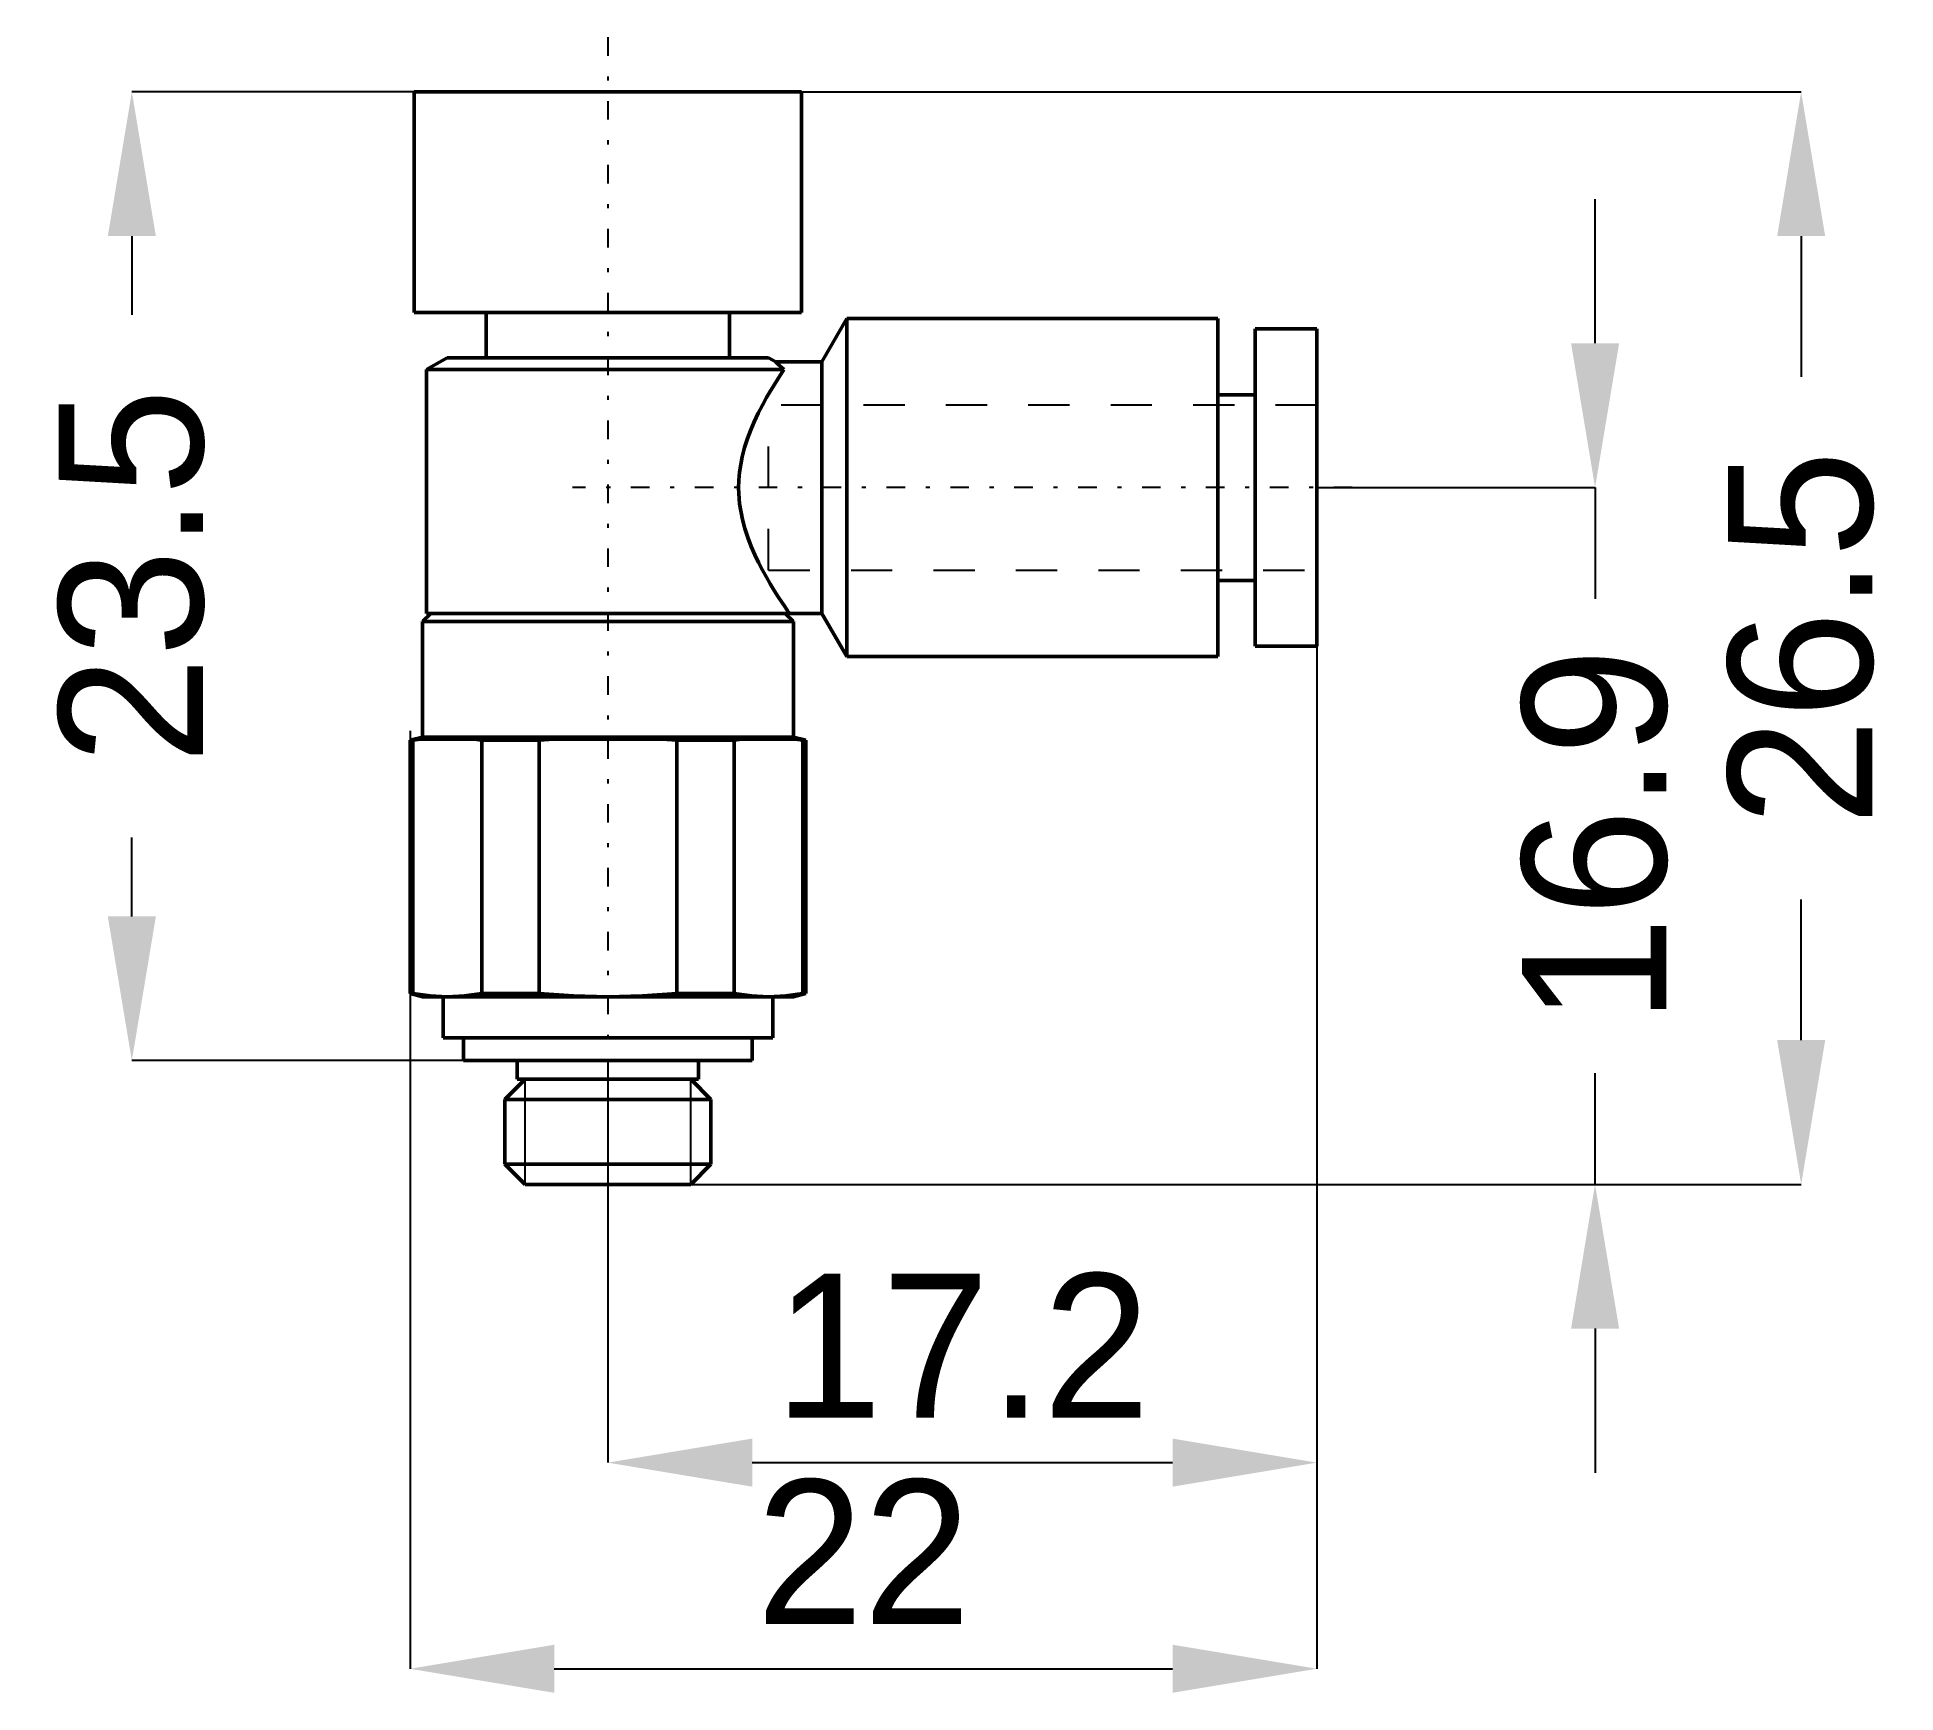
# Model space of a CAD drawing. Header units: millimetres. Extents: x -13.8 to 31.2, y -15.3 to 24.8.
import ezdxf

# ---------------------------------------------------------------- set-up
doc = ezdxf.new("R2010")
doc.units = ezdxf.units.MM
doc.linetypes.add('Center', pattern=[1.5, 0.45, -0.5, 0.05, -0.5])
doc.linetypes.add('Dashed', pattern=[2, 1, -1])
for name, color, linetype, lineweight in [('2d ConnectionPoints', 7, 'Continuous', 50), ('AM_0', 7, 'Continuous', 50), ('AM_5', 3, 'Continuous', 25), ('AM_7', 7, 'Center', 25), ('AM_9', 6, 'Dashed', 25)]:
    doc.layers.add(name, color=color, linetype=linetype, lineweight=lineweight)
doc.dimstyles.new('ISO-25', dxfattribs={"dimtxt": 2.5, "dimasz": 2.5, "dimexe": 1.25, "dimexo": 0.625, "dimtad": 1, "dimtxsty": 'Standard', "dimcen": 2.5, "dimadec": 0, "dimazin": 0, "dimtfac": 1, "dimtmove": 0, "dimatfit": 3, "dimfxl": 1, "dimarcsym": 0})

# ---------------------------------------------------------------- blocks, each defined once
blk = doc.blocks.new('*D1')
at = {"layer": 'AM_5', "color": 0, "lineweight": -2}
for p, q in [((23.95, 17.4), (23.95, 20.9)), ((17.2, 13.9), (23.95, 13.9)), ((23.95, 13.9), (23.95, 11.202)), ((23.95, -3), (23.95, -0.302)), ((0, -3), (23.95, -3)), ((23.95, -6.5), (23.95, -10))]:
    blk.add_line(p, q, dxfattribs=at)
at = {"layer": 'AM_5', "color": 0}
for points in [[(23.367, 17.4), (24.533, 17.4), (23.95, 13.9)], [(24.533, -6.5), (23.367, -6.5), (23.95, -3)]]:
    blk.add_solid(points, dxfattribs=at)
at = {"layer": 'Defpoints', "color": 0}
for p in [(17.2, 13.9), (23.95, 13.9), (0, -3)]:
    blk.add_point(p, dxfattribs=at)
at = {"layer": 'AM_5', "color": 0, "insert": (23.95, 5.45), "char_height": 3.5, "attachment_point": 5, "rotation": 90}
blk.add_mtext('16.9', dxfattribs=at)
blk = doc.blocks.new('*D2')
at = {"layer": 'AM_5', "color": 0, "lineweight": -2}
for p, q in [((0, 23.5), (28.95, 23.5)), ((28.95, 20), (28.95, 16.589)), ((28.95, 0.5), (28.95, 3.911)), ((0, -3), (28.95, -3))]:
    blk.add_line(p, q, dxfattribs=at)
at = {"layer": 'AM_5', "color": 0}
for points in [[(29.533, 20), (28.367, 20), (28.95, 23.5)], [(28.367, 0.5), (29.533, 0.5), (28.95, -3)]]:
    blk.add_solid(points, dxfattribs=at)
at = {"layer": 'Defpoints', "color": 0}
for p in [(0, 23.5), (28.95, 23.5), (0, -3)]:
    blk.add_point(p, dxfattribs=at)
at = {"layer": 'AM_5', "color": 0, "insert": (28.95, 10.25), "char_height": 3.5, "attachment_point": 5, "rotation": 90}
blk.add_mtext('26.5', dxfattribs=at)
blk = doc.blocks.new('*D3')
at = {"layer": 'AM_5', "color": 0, "lineweight": -2}
for p, q in [((0, 23.5), (-11.55, 23.5)), ((-11.55, 20), (-11.55, 18.089)), ((-11.55, 3.5), (-11.55, 5.411)), ((0, 0), (-11.55, 0))]:
    blk.add_line(p, q, dxfattribs=at)
at = {"layer": 'AM_5', "color": 0}
for points in [[(-10.967, 20), (-12.133, 20), (-11.55, 23.5)], [(-12.133, 3.5), (-10.967, 3.5), (-11.55, 0)]]:
    blk.add_solid(points, dxfattribs=at)
at = {"layer": 'Defpoints', "color": 0}
for p in [(-11.55, 23.5), (0, 23.5), (0, 0)]:
    blk.add_point(p, dxfattribs=at)
at = {"layer": 'AM_5', "color": 0, "insert": (-11.55, 11.75), "char_height": 3.5, "attachment_point": 5, "rotation": 90}
blk.add_mtext('23.5', dxfattribs=at)
blk = doc.blocks.new('*D4')
at = {"layer": 'AM_5', "color": 0, "lineweight": -2}
for p, q in [((17.2, 13.9), (17.2, -9.75)), ((0, 0), (0, -9.75)), ((3.5, -9.75), (13.7, -9.75))]:
    blk.add_line(p, q, dxfattribs=at)
at = {"layer": 'AM_5', "color": 0}
for points in [[(3.5, -9.167), (3.5, -10.333), (0, -9.75)], [(13.7, -10.333), (13.7, -9.167), (17.2, -9.75)]]:
    blk.add_solid(points, dxfattribs=at)
at = {"layer": 'Defpoints', "color": 0}
for p in [(17.2, 13.9), (0, 0), (17.2, -9.75)]:
    blk.add_point(p, dxfattribs=at)
at = {"layer": 'AM_5', "color": 0, "insert": (8.6, -6.913), "char_height": 3.5, "attachment_point": 5}
blk.add_mtext('17.2', dxfattribs=at)
blk = doc.blocks.new('*D5')
at = {"layer": 'AM_5', "color": 0, "lineweight": -2}
for p, q in [((17.2, 13.9), (17.2, -14.75)), ((-4.8, 8), (-4.8, -14.75)), ((-1.3, -14.75), (13.7, -14.75))]:
    blk.add_line(p, q, dxfattribs=at)
at = {"layer": 'AM_5', "color": 0}
for points in [[(-1.3, -14.167), (-1.3, -15.333), (-4.8, -14.75)], [(13.7, -15.333), (13.7, -14.167), (17.2, -14.75)]]:
    blk.add_solid(points, dxfattribs=at)
at = {"layer": 'Defpoints', "color": 0}
for p in [(17.2, 13.9), (-4.8, 8), (17.2, -14.75)]:
    blk.add_point(p, dxfattribs=at)
at = {"layer": 'AM_5', "color": 0, "insert": (6.2, -11.913), "char_height": 3.5, "attachment_point": 5}
blk.add_mtext('22', dxfattribs=at)

msp = doc.modelspace()

# ---------------------------------------------------------------- linework, layer by layer
at = {"layer": '2d ConnectionPoints'}
msp.add_point((0, -3), dxfattribs=at)
at = {"layer": 'AM_0'}
for p, q in [((-4.7, 23.5), (-4.7, 18.15)), ((4.7, 23.5), (-4.7, 23.5)), ((4.7, 18.15), (4.7, 23.5)), ((4.7, 18.15), (-4.7, 18.15)), ((-2.95, 18.15), (-2.95, 17.05)), ((2.95, 17.05), (2.95, 18.15)), ((5.8, 18), (5.194, 16.95)), ((5.8, 9.8), (5.8, 18)), ((14.8, 18), (5.8, 18)), ((14.8, 9.8), (14.8, 18)), ((15.7, 10.05), (15.7, 17.75)), ((17.2, 17.75), (15.7, 17.75)), ((17.2, 10.05), (17.2, 17.75)), ((-3.9, 17.05), (-4.4, 16.761)), ((-4.4, 16.761), (-4.4, 10.85)), ((4.271, 16.761), (-4.4, 16.761)), ((3.9, 17.05), (-3.9, 17.05)), ((4.077, 16.948), (3.9, 17.05)), ((5.194, 16.95), (4.076, 16.95)), ((5.194, 10.85), (5.194, 16.95)), ((15.7, 16.15), (14.8, 16.15)), ((14.8, 11.65), (15.7, 11.65)), ((-4.3, 10.85), (-4.5, 10.65)), ((-4.4, 10.85), (5.194, 10.85)), ((4.5, 10.65), (4.3, 10.85)), ((5.194, 10.85), (5.8, 9.8)), ((-4.5, 10.65), (-4.5, 7.85)), ((4.5, 10.65), (-4.5, 10.65)), ((4.5, 7.85), (4.5, 10.65)), ((15.7, 10.05), (17.2, 10.05)), ((5.8, 9.8), (14.8, 9.8)), ((-4.5, 7.85), (-4.8, 7.77)), ((-4.8, 7.77), (-4.8, 1.63)), ((-4.8, 7.77), (-4.732, 7.77)), ((-4.732, 7.77), (-4.552, 7.8)), ((-4.732, 7.77), (-4.732, 1.63)), ((-4.552, 7.8), (-3.242, 7.8)), ((4.5, 7.85), (-4.5, 7.85)), ((-3.242, 7.8), (-3.062, 7.77)), ((-3.062, 7.77), (-3.062, 1.63)), ((-3.062, 7.77), (-1.67, 7.77)), ((-1.67, 7.77), (-1.309, 7.8)), ((-1.67, 7.77), (-1.67, 1.63)), ((-1.309, 7.8), (1.309, 7.8)), ((1.309, 7.8), (1.67, 7.77)), ((1.67, 7.77), (1.67, 1.63)), ((1.67, 7.77), (3.062, 7.77)), ((3.062, 7.77), (3.242, 7.8)), ((3.062, 7.77), (3.062, 1.63)), ((3.242, 7.8), (4.552, 7.8)), ((4.8, 7.77), (4.5, 7.85)), ((4.552, 7.8), (4.732, 7.77)), ((4.732, 7.77), (4.732, 1.63)), ((4.732, 7.77), (4.8, 7.77)), ((4.8, 1.63), (4.8, 7.77)), ((-4.732, 1.63), (-4.8, 1.63)), ((-4.8, 1.63), (-4.5, 1.55)), ((4.5, 1.55), (-4.5, 1.55)), ((-4, 1.55), (-4, 0.55)), ((-1.67, 1.63), (-3.062, 1.63)), ((3.062, 1.63), (1.67, 1.63)), ((4, 0.55), (4, 1.55)), ((4.5, 1.55), (4.8, 1.63)), ((4.8, 1.63), (4.732, 1.63)), ((4, 0.55), (-4, 0.55)), ((-3.5, 0.55), (-3.5, 0)), ((3.5, 0), (3.5, 0.55)), ((3.5, 0), (-3.5, 0)), ((-2.01, -0.45), (-2.5, -0.94)), ((-2.2, 0), (-2.2, -0.45)), ((2.2, -0.45), (-2.2, -0.45)), ((2.5, -0.94), (2.009, -0.45)), ((2.2, -0.45), (2.2, 0)), ((-2.5, -0.94), (-2.5, -2.51)), ((2.5, -0.94), (-2.5, -0.94)), ((2.5, -2.51), (2.5, -0.94)), ((-2.5, -2.51), (-2.01, -3)), ((2.5, -2.51), (-2.5, -2.51)), ((2.009, -3), (2.5, -2.51)), ((2.009, -3), (-2.01, -3))]:
    msp.add_line(p, q, dxfattribs=at)
for points in [[(4.271, 16.761), (4.205, 16.662), (4.129, 16.544), (4.041, 16.404), (3.946, 16.248), (3.849, 16.082), (3.75, 15.902), (3.649, 15.704), (3.549, 15.494), (3.466, 15.299), (3.389, 15.094), (3.318, 14.874), (3.258, 14.646), (3.194, 14.278), (3.177, 14.084), (3.171, 13.888), (3.195, 13.509), (3.264, 13.13), (3.324, 12.905), (3.395, 12.688), (3.477, 12.475), (3.564, 12.273), (3.656, 12.081), (3.749, 11.901), (3.844, 11.728), (3.936, 11.569), (4.037, 11.402), (4.131, 11.253), (4.217, 11.121), (4.289, 11.013), (4.33, 10.952), (4.362, 10.905), (4.385, 10.871), (4.398, 10.853), (4.4, 10.85)], [(4.073, 16.95), (4.089, 16.934), (4.147, 16.876), (4.252, 16.779), (4.271, 16.761)], [(-3.897, 1.55), (-4.315, 1.571), (-4.732, 1.63)], [(-3.062, 1.63), (-3.479, 1.571), (-3.897, 1.55)], [(0, 1.55), (-0.835, 1.571), (-1.67, 1.63)], [(1.67, 1.63), (0.837, 1.571), (0, 1.55)], [(3.897, 1.55), (3.48, 1.571), (3.062, 1.63)], [(4.732, 1.63), (4.316, 1.571), (3.897, 1.55)]]:
    msp.add_lwpolyline(points, dxfattribs=at)
at = {"layer": 'AM_5'}
for p, q in [((-2.01, -3), (-2.01, -0.45)), ((2.009, -3), (2.009, -0.45))]:
    msp.add_line(p, q, dxfattribs=at)
at = {"layer": 'AM_7'}
for p, q in [((0, 24.825), (0, -4.325)), ((18.06, 13.9), (-0.86, 13.9))]:
    msp.add_line(p, q, dxfattribs=at)
at = {"layer": 'AM_9'}
for p, q in [((3.9, 11.9), (3.9, 15.9)), ((17.2, 15.9), (3.9, 15.9)), ((3.9, 11.9), (17.2, 11.9))]:
    msp.add_line(p, q, dxfattribs=at)

# ---------------------------------------------------------------- dimensions: what is measured, and where the dimension line sits
at = {"layer": 'AM_5'}
for base, p1, p2, text, picture, middle in [((-11.55, 23.5), (0, 0), (0, 23.5), '23.5', '*D3', (-11.55, 11.75)), ((28.95, 23.5), (0, -3), (0, 23.5), '26.5', '*D2', (28.95, 10.25)), ((23.95, 13.9), (0, -3), (17.2, 13.9), '16.9', '*D1', (23.95, 5.45))]:
    dim = msp.add_linear_dim(base=base, p1=p1, p2=p2, angle=90, text=text, dimstyle='ISO-25', override={"dimtxt": 3.5, "dimasz": 3.5, "dimexe": 0, "dimexo": 0, "dimgap": 1.05}, dxfattribs=at)
    dim.commit()
    dim.dimension.update_dxf_attribs({"geometry": picture, "text_midpoint": middle, "dimtype": 160, "text_rotation": 90})
for base, p1, text, picture, middle in [((17.2, -14.75), (-4.8, 8), '22', '*D5', (6.2, -14.75)), ((17.2, -9.75), (0, 0), '17.2', '*D4', (8.6, -9.75))]:
    dim = msp.add_linear_dim(base=base, p1=p1, p2=(17.2, 13.9), text=text, dimstyle='ISO-25', override={"dimtxt": 3.5, "dimasz": 3.5, "dimexe": 0, "dimexo": 0, "dimgap": 1.05}, dxfattribs=at)
    dim.commit()
    dim.dimension.update_dxf_attribs({"geometry": picture, "text_midpoint": middle, "dimtype": 160})

doc.saveas('drawing.dxf')
